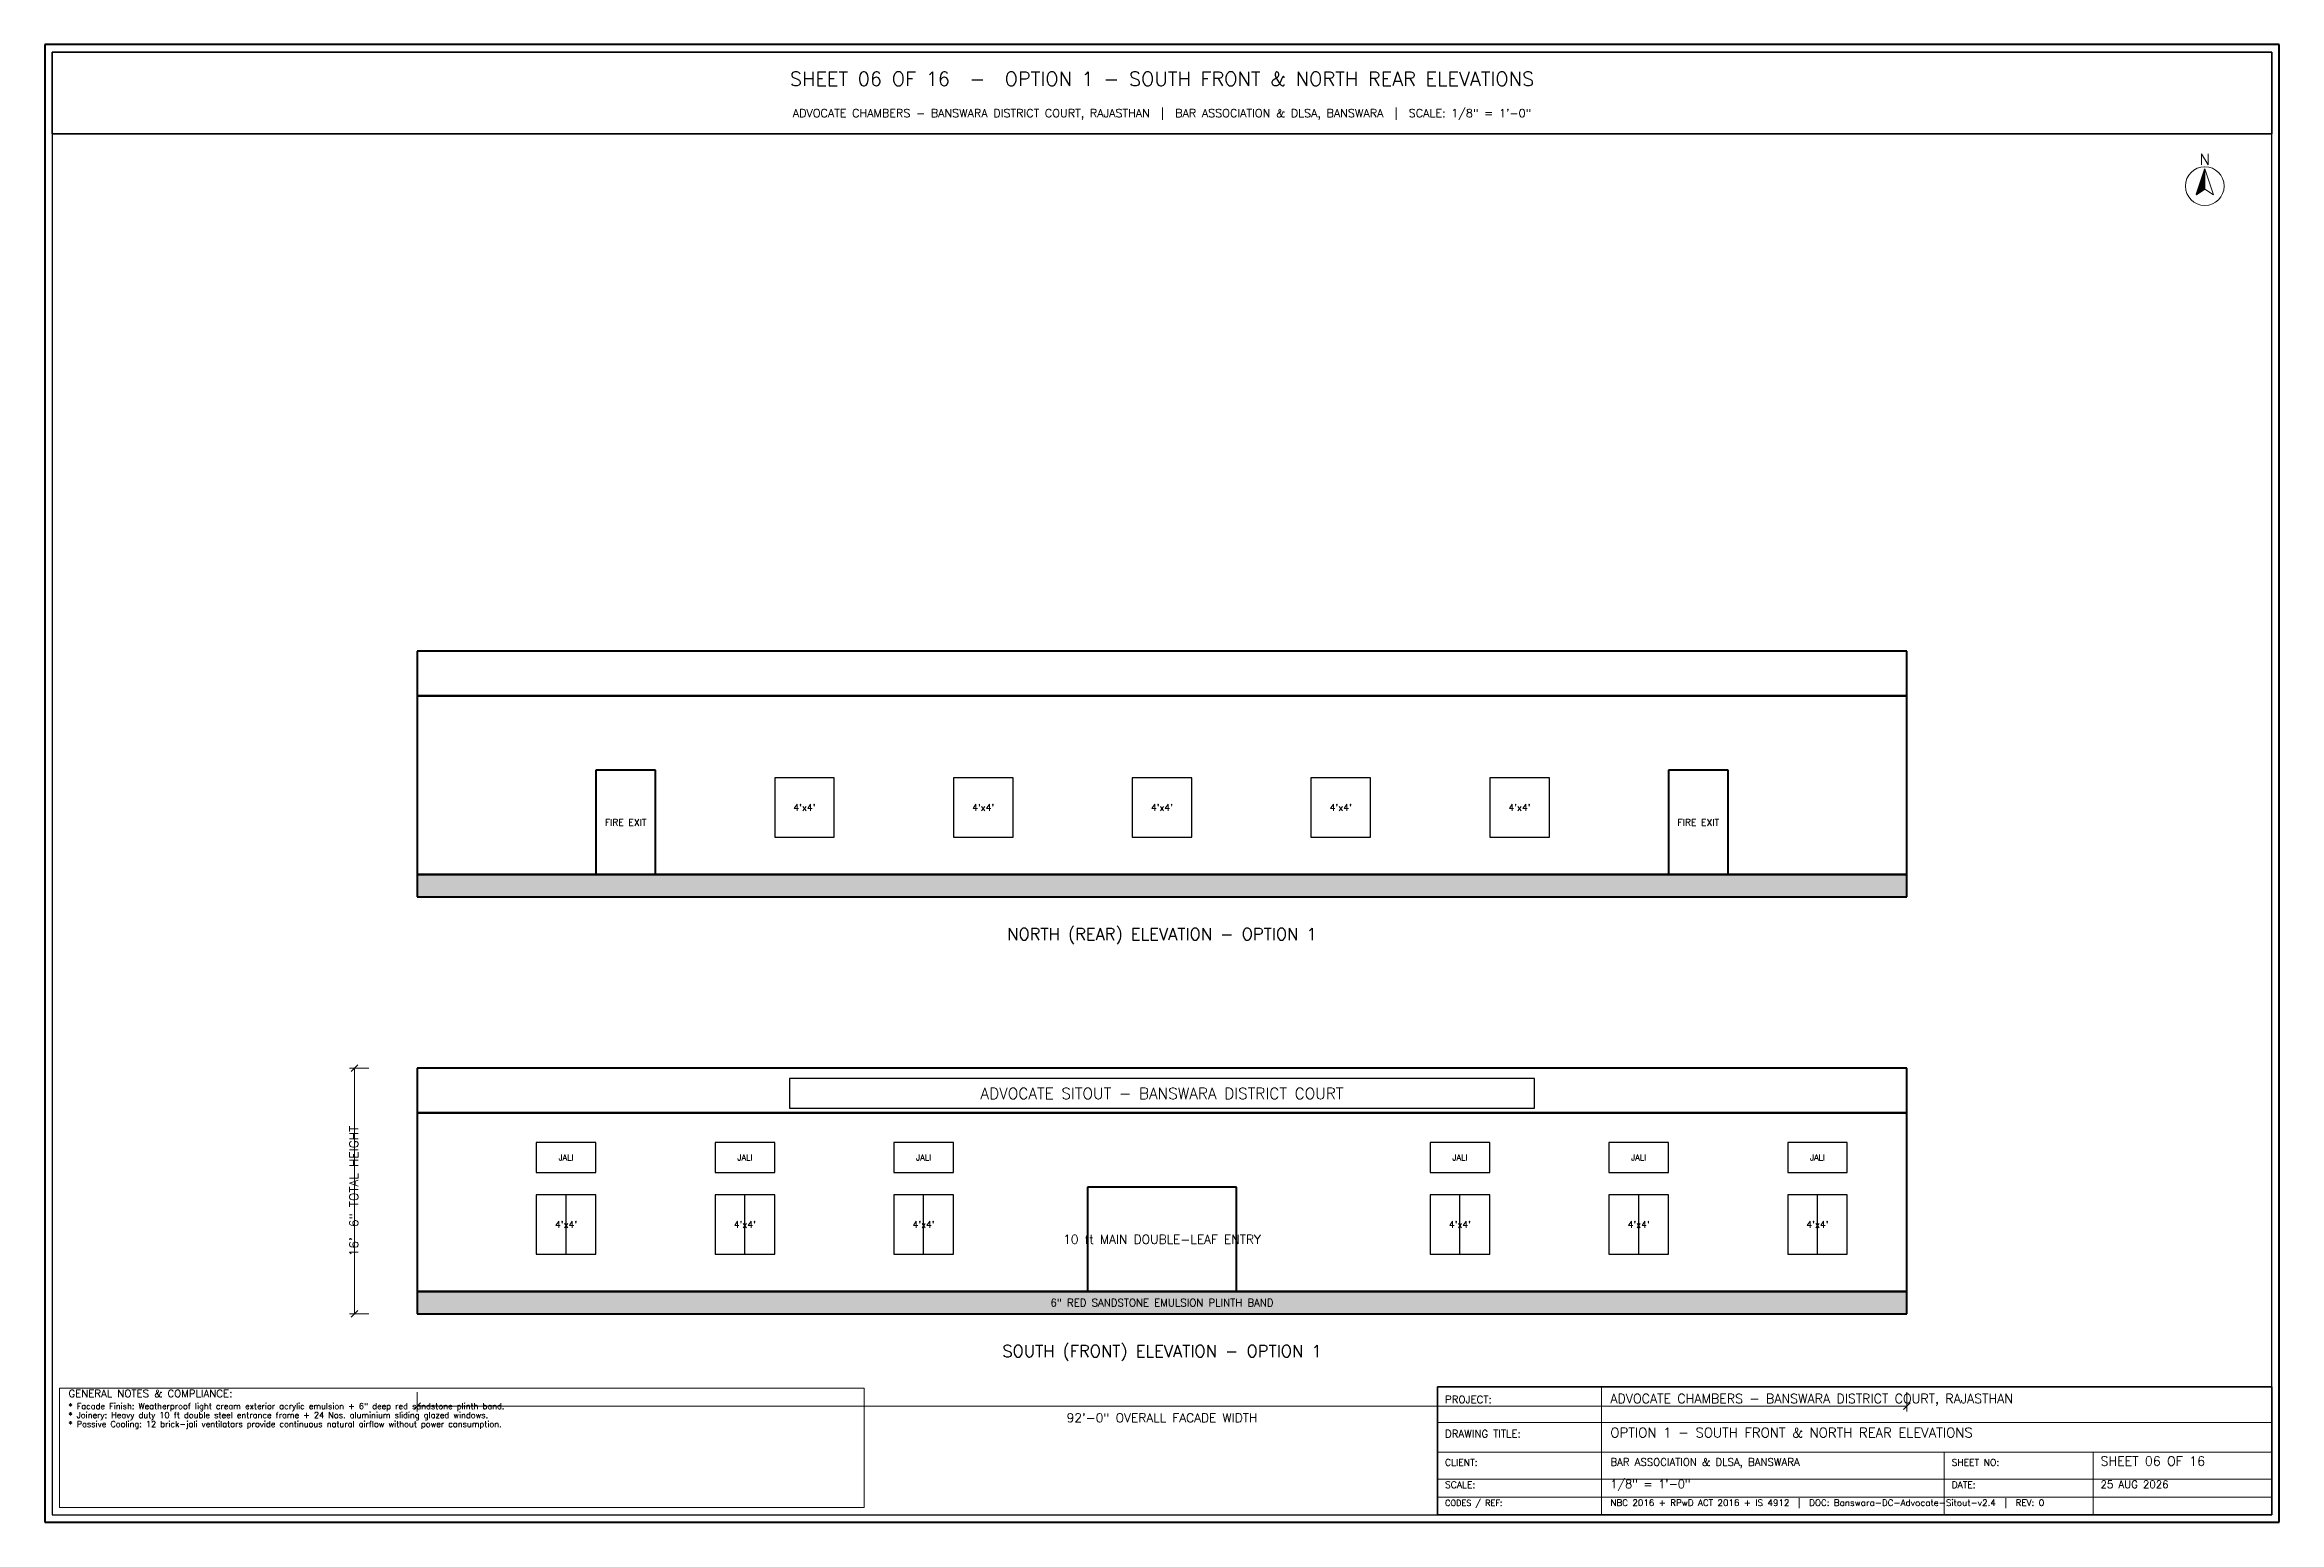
# Model space of a CAD drawing. Header units: inches. Extents: x 0 to 1800, y 0 to 1191.
import ezdxf
from ezdxf.enums import TextEntityAlignment as Align

# ---------------------------------------------------------------- set-up
doc = ezdxf.new("R2010")
doc.units = ezdxf.units.IN
doc.header["$MEASUREMENT"] = 0
for name, color, linetype in [('A-DIM', 4, 'Continuous'), ('A-DOOR', 2, 'Continuous'), ('A-HATCH', 8, 'Continuous'), ('A-JALI', 6, 'Continuous'), ('A-TEXT', 7, 'Continuous'), ('A-TEXT-TTL', 7, 'Continuous'), ('A-TTLB', 7, 'Continuous'), ('A-WALL', 7, 'Continuous'), ('A-WINDOW', 4, 'Continuous')]:
    doc.layers.add(name, color=color, linetype=linetype)
doc.styles.add('SIMPLEX', font='simplex.shx')

msp = doc.modelspace()

# ---------------------------------------------------------------- hatches: boundary and pattern name
at = {"layer": 'A-HATCH'}
h = msp.add_hatch(dxfattribs=at)
h.set_pattern_fill('SOLID')
h.paths.add_polyline_path([(300, 504), (1500, 504), (1500, 522), (300, 522)])
h = msp.add_hatch(dxfattribs=at)
h.set_pattern_fill('SOLID')
h.paths.add_polyline_path([(300, 168), (1500, 168), (1500, 186), (300, 186)])
at = {"layer": 'A-TTLB'}
h = msp.add_hatch(dxfattribs=at)
h.set_pattern_fill('SOLID')
h.paths.add_polyline_path([(1740, 1090.7), (1733, 1069.6), (1740, 1074.3)])

# ---------------------------------------------------------------- linework, layer by layer
at = {"layer": 'A-DIM', "lineweight": 13}
for p, q in [((261, 366), (245.4, 366)), ((261, 168), (245.4, 168)), ((300, 105), (300, 89.4)), ((1500, 105), (1500, 89.4))]:
    msp.add_line(p, q, dxfattribs=at)
at = {"layer": 'A-DIM', "lineweight": 30}
for p, q in [((246.9, 363.3), (252.3, 368.7)), ((246.9, 165.3), (252.3, 170.7)), ((297.3, 90.9), (302.7, 96.3)), ((1497.3, 90.9), (1502.7, 96.3))]:
    msp.add_line(p, q, dxfattribs=at)
at = {"layer": 'A-DIM', "lineweight": 18}
for p, q in [((249.6, 168), (249.6, 366)), ((300, 93.6), (1500, 93.6))]:
    msp.add_line(p, q, dxfattribs=at)
at = {"layer": 'A-DOOR', "lineweight": 40}
for p, q in [((492, 606), (444, 606)), ((444, 606), (444, 522)), ((492, 522), (492, 606)), ((1356, 606), (1308, 606)), ((1308, 606), (1308, 522)), ((1356, 522), (1356, 606)), ((444, 522), (492, 522)), ((1308, 522), (1356, 522))]:
    msp.add_line(p, q, dxfattribs=at)
at = {"layer": 'A-DOOR', "lineweight": 50}
for p, q in [((960, 270), (840, 270)), ((840, 270), (840, 186)), ((960, 186), (960, 270)), ((840, 186), (960, 186))]:
    msp.add_line(p, q, dxfattribs=at)
at = {"layer": 'A-JALI', "lineweight": 25}
for p, q in [((444, 306), (396, 306)), ((396, 306), (396, 282)), ((444, 282), (444, 306)), ((588, 306), (540, 306)), ((540, 306), (540, 282)), ((588, 282), (588, 306)), ((732, 306), (684, 306)), ((684, 306), (684, 282)), ((732, 282), (732, 306)), ((1164, 306), (1116, 306)), ((1116, 306), (1116, 282)), ((1164, 282), (1164, 306)), ((1308, 306), (1260, 306)), ((1260, 306), (1260, 282)), ((1308, 282), (1308, 306)), ((1452, 306), (1404, 306)), ((1404, 306), (1404, 282)), ((1452, 282), (1452, 306)), ((396, 282), (444, 282)), ((540, 282), (588, 282)), ((684, 282), (732, 282)), ((1116, 282), (1164, 282)), ((1260, 282), (1308, 282)), ((1404, 282), (1452, 282))]:
    msp.add_line(p, q, dxfattribs=at)
at = {"layer": 'A-TEXT-TTL', "lineweight": 25}
for p, q in [((1200, 357.6), (600, 357.6)), ((600, 357.6), (600, 333.6)), ((1200, 333.6), (1200, 357.6)), ((600, 333.6), (1200, 333.6))]:
    msp.add_line(p, q, dxfattribs=at)
at = {"layer": 'A-TTLB', "lineweight": 50}
for p, q in [((1800, 1190.7), (0, 1190.7)), ((0, 1190.7), (0, 0)), ((1800, 0), (1800, 1190.7)), ((0, 0), (1800, 0))]:
    msp.add_line(p, q, dxfattribs=at)
at = {"layer": 'A-TTLB', "lineweight": 25}
for p, q in [((1794, 1184.7), (6, 1184.7)), ((6, 1184.7), (6, 6)), ((1794, 6), (1794, 1184.7)), ((6, 6), (1794, 6))]:
    msp.add_line(p, q, dxfattribs=at)
at = {"layer": 'A-TTLB', "lineweight": 35}
for p, q in [((1794, 1184.7), (6, 1184.7)), ((6, 1184.7), (6, 1118.7)), ((1794, 1118.7), (1794, 1184.7)), ((6, 1118.7), (1794, 1118.7)), ((1794, 109.2), (1122, 109.2)), ((1122, 109.2), (1122, 6)), ((1794, 6), (1794, 109.2)), ((1122, 6), (1794, 6))]:
    msp.add_line(p, q, dxfattribs=at)
at = {"layer": 'A-TTLB', "lineweight": 20}
for p, q in [((1740, 1090.7), (1747, 1069.6)), ((1747, 1069.6), (1740, 1074.3)), ((660, 108), (12, 108)), ((12, 108), (12, 12)), ((660, 12), (660, 108)), ((1254, 6), (1254, 109.2)), ((1122, 80.4), (1794, 80.4)), ((1122, 56.4), (1794, 56.4)), ((1530, 6), (1530, 56.4)), ((1650, 6), (1650, 56.4)), ((1122, 34.8), (1794, 34.8)), ((1122, 20.4), (1794, 20.4)), ((12, 12), (660, 12))]:
    msp.add_line(p, q, dxfattribs=at)
msp.add_circle((1740, 1076.7), 15.6, dxfattribs=at)
at = {"layer": 'A-WALL', "lineweight": 40}
for p, q in [((1500, 702), (300, 702)), ((300, 702), (300, 666)), ((1500, 666), (1500, 702)), ((1500, 666), (300, 666)), ((300, 666), (300, 522)), ((300, 666), (1500, 666)), ((1500, 522), (1500, 666)), ((1500, 522), (300, 522)), ((300, 522), (300, 504)), ((300, 522), (1500, 522)), ((1500, 504), (1500, 522)), ((300, 504), (1500, 504)), ((1500, 366), (300, 366)), ((300, 366), (300, 330)), ((1500, 330), (1500, 366)), ((1500, 330), (300, 330)), ((300, 330), (300, 186)), ((300, 330), (1500, 330)), ((1500, 186), (1500, 330)), ((1500, 186), (300, 186)), ((300, 186), (300, 168)), ((300, 186), (1500, 186)), ((1500, 168), (1500, 186)), ((300, 168), (1500, 168))]:
    msp.add_line(p, q, dxfattribs=at)
at = {"layer": 'A-WINDOW', "lineweight": 30}
for p, q in [((636, 600), (588, 600)), ((588, 600), (588, 552)), ((636, 552), (636, 600)), ((780, 600), (732, 600)), ((732, 600), (732, 552)), ((780, 552), (780, 600)), ((924, 600), (876, 600)), ((876, 600), (876, 552)), ((924, 552), (924, 600)), ((1068, 600), (1020, 600)), ((1020, 600), (1020, 552)), ((1068, 552), (1068, 600)), ((1212, 600), (1164, 600)), ((1164, 600), (1164, 552)), ((1212, 552), (1212, 600)), ((588, 552), (636, 552)), ((732, 552), (780, 552)), ((876, 552), (924, 552)), ((1020, 552), (1068, 552)), ((1164, 552), (1212, 552)), ((444, 264), (396, 264)), ((396, 264), (396, 216)), ((444, 216), (444, 264)), ((588, 264), (540, 264)), ((540, 264), (540, 216)), ((588, 216), (588, 264)), ((732, 264), (684, 264)), ((684, 264), (684, 216)), ((732, 216), (732, 264)), ((1164, 264), (1116, 264)), ((1116, 264), (1116, 216)), ((1164, 216), (1164, 264)), ((1308, 264), (1260, 264)), ((1260, 264), (1260, 216)), ((1308, 216), (1308, 264)), ((1452, 264), (1404, 264)), ((1404, 264), (1404, 216)), ((1452, 216), (1452, 264)), ((396, 216), (444, 216)), ((540, 216), (588, 216)), ((684, 216), (732, 216)), ((1116, 216), (1164, 216)), ((1260, 216), (1308, 216)), ((1404, 216), (1452, 216))]:
    msp.add_line(p, q, dxfattribs=at)
at = {"layer": 'A-WINDOW'}
for p, q in [((420, 216), (420, 264)), ((564, 216), (564, 264)), ((708, 216), (708, 264)), ((1140, 216), (1140, 264)), ((1284, 216), (1284, 264)), ((1428, 216), (1428, 264))]:
    msp.add_line(p, q, dxfattribs=at)

# ---------------------------------------------------------------- texts
at = {"layer": 'A-DIM', "style": 'SIMPLEX'}
msp.add_text('16\'-6" TOTAL HEIGHT', height=7.2, rotation=90, dxfattribs=at).set_placement((245.4, 267), align=Align.TOP_CENTER)
msp.add_text('92\'-0" OVERALL FACADE WIDTH', height=7.2, dxfattribs=at).set_placement((900, 87.8), align=Align.TOP_CENTER)
at = {"layer": 'A-DOOR', "style": 'SIMPLEX'}
for s, height, p in [('FIRE EXIT', 5.4, (468, 564)), ('FIRE EXIT', 5.4, (1332, 564)), ('10 ft MAIN DOUBLE-LEAF ENTRY', 7.2, (900, 228))]:
    msp.add_text(s, height=height, dxfattribs=at).set_placement(p, align=Align.MIDDLE_CENTER)
at = {"layer": 'A-JALI', "style": 'SIMPLEX'}
for p in [(420, 294), (564, 294), (708, 294), (1140, 294), (1284, 294), (1428, 294)]:
    msp.add_text('JALI', height=4.8, dxfattribs=at).set_placement(p, align=Align.MIDDLE_CENTER)
at = {"layer": 'A-TEXT', "style": 'SIMPLEX'}
for s, height, p in [('* Facade Finish: Weatherproof light cream exterior acrylic emulsion + 6" deep red sandstone plinth band.', 4.8, (19.2, 91.2)), ('* Joinery: Heavy duty 10 ft double steel entrance frame + 24 Nos. aluminium sliding glazed windows.', 4.8, (19.2, 84)), ('* Passive Cooling: 12 brick-jali ventilators provide continuous natural airflow without power consumption.', 4.8, (19.2, 76.8)), ('BAR ASSOCIATION & DLSA, BANSWARA', 6, (1261.2, 45.6)), ('NBC 2016 + RPwD ACT 2016 + IS 4912  |  DOC: Banswara-DC-Advocate-Sitout-v2.4  |  REV: 0', 5.16, (1261.2, 13.2)), ('1/8" = 1\'-0"', 6.6, (1261.2, 27.6)), ('25 AUG 2026', 6, (1656, 27.6))]:
    msp.add_text(s, height=height, dxfattribs=at).set_placement(p)
at = {"layer": 'A-TEXT-TTL', "style": 'SIMPLEX'}
for s, height, p in [('SHEET 06 OF 16  -  OPTION 1 - SOUTH FRONT & NORTH REAR ELEVATIONS', 11.4, (900, 1163.1)), ('ADVOCATE CHAMBERS - BANSWARA DISTRICT COURT, RAJASTHAN  |  BAR ASSOCIATION & DLSA, BANSWARA  |  SCALE: 1/8" = 1\'-0"', 6.6, (900, 1135.5)), ('N', 9, (1740, 1098.3)), ('NORTH (REAR) ELEVATION - OPTION 1', 9.6, (900, 474)), ('ADVOCATE SITOUT - BANSWARA DISTRICT COURT', 9, (900, 345.6)), ('6" RED SANDSTONE EMULSION PLINTH BAND', 6, (900, 177)), ('SOUTH (FRONT) ELEVATION - OPTION 1', 9.6, (900, 138))]:
    msp.add_text(s, height=height, dxfattribs=at).set_placement(p, align=Align.MIDDLE_CENTER)
for s, height, p in [('GENERAL NOTES & COMPLIANCE:', 6, (19.2, 100.8)), ('PROJECT:', 6, (1128, 96)), ('ADVOCATE CHAMBERS - BANSWARA DISTRICT COURT, RAJASTHAN', 7.44, (1261.2, 96)), ('DRAWING TITLE:', 6, (1128, 68.4)), ('OPTION 1 - SOUTH FRONT & NORTH REAR ELEVATIONS', 7.8, (1261.2, 68.4)), ('CLIENT:', 5.4, (1128, 45.6)), ('SHEET NO:', 5.4, (1536, 45.6)), ('SHEET 06 OF 16', 7.44, (1656, 45.6)), ('CODES / REF:', 4.8, (1128, 13.2)), ('SCALE:', 5.4, (1128, 27.6)), ('DATE:', 5.4, (1536, 27.6))]:
    msp.add_text(s, height=height, dxfattribs=at).set_placement(p)
at = {"layer": 'A-WINDOW', "style": 'SIMPLEX'}
for p in [(612, 576), (756, 576), (900, 576), (1044, 576), (1188, 576), (420, 240), (564, 240), (708, 240), (1140, 240), (1284, 240), (1428, 240)]:
    msp.add_text("4'x4'", height=5.4, dxfattribs=at).set_placement(p, align=Align.MIDDLE_CENTER)

doc.saveas('drawing.dxf')
